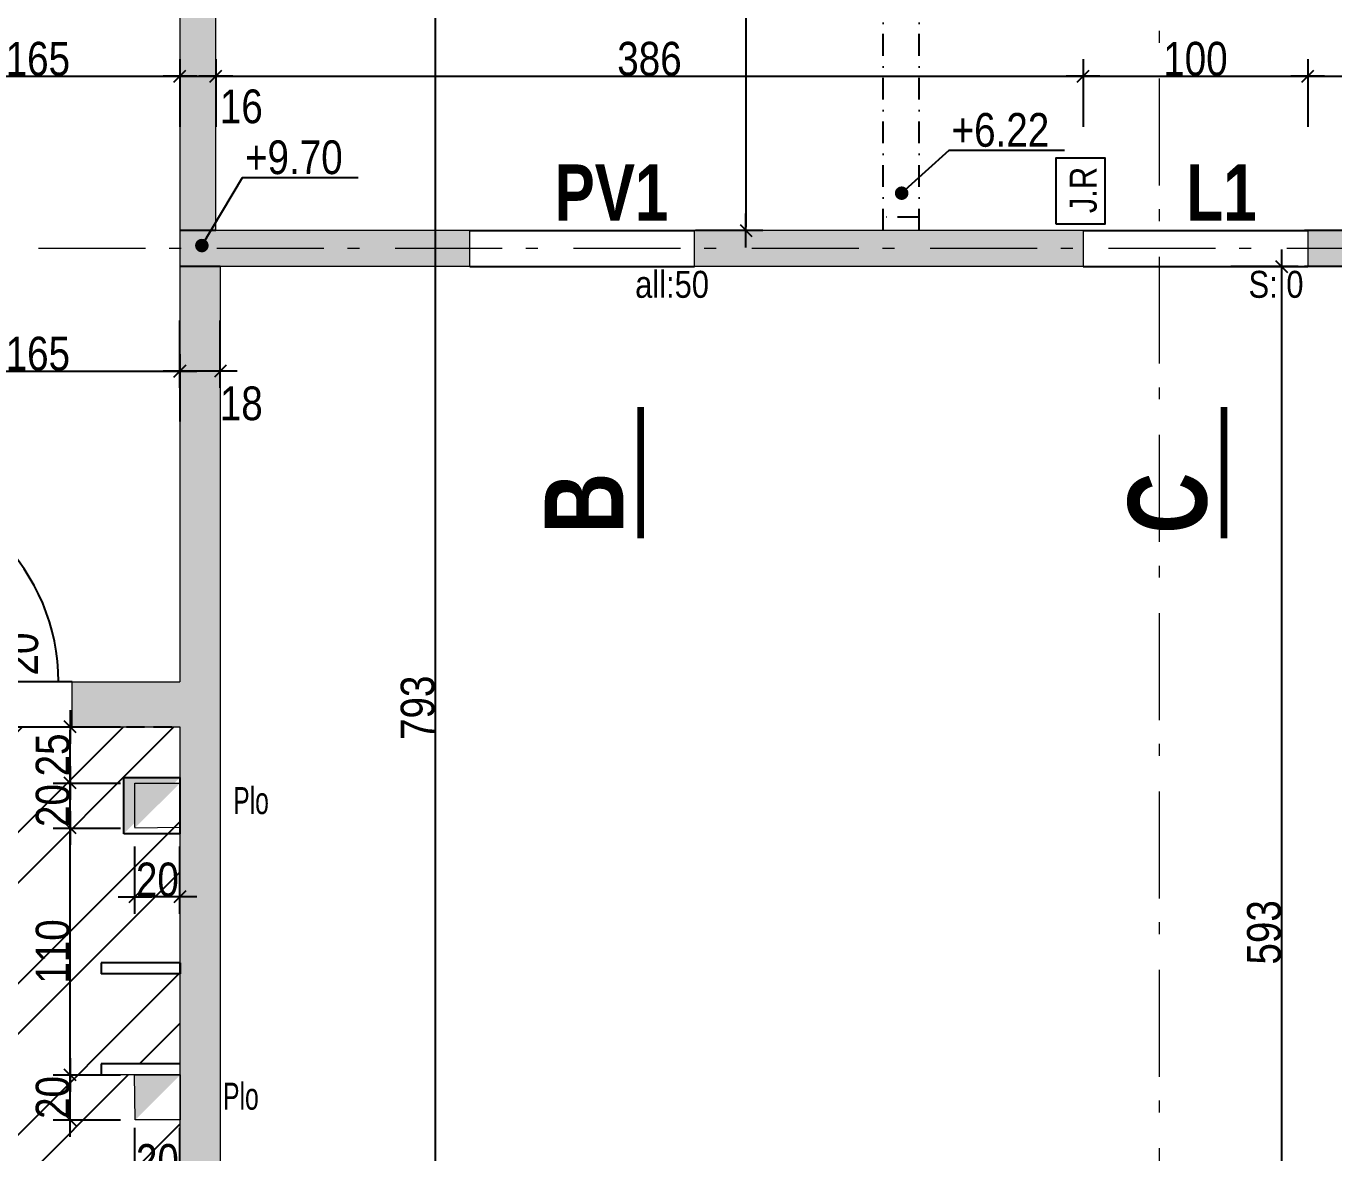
# Model space of a CAD drawing. Header units: centimetres. Extents: x -10252 to 0, y 2374 to 6574.
# Drawn here: x -6110 to -5528, y 4499 to 5000 of the extents above; entities that cross this region are included whole.
import ezdxf
from ezdxf.enums import TextEntityAlignment as Align

# ---------------------------------------------------------------- set-up
doc = ezdxf.new("R2010")
doc.units = ezdxf.units.CM
doc.header["$LTSCALE"] = 12.7
doc.header["$PDMODE"] = 1
doc.header["$PDSIZE"] = -2
for name, pattern in [('CACHEX2', [19.05, 12.7, -6.35]), ('Style de ligne -6', [2.08328, 1.25, -0.41656, 0.13886, -0.27786]), ('TIRETPTX2', [50.8, 25.4, -12.7, 0, -12.7])]:
    doc.linetypes.add(name, pattern=pattern)
for name, color, linetype in [('01_cote_gen', 4, 'Continuous'), ('01_linteaux', 2, 'Continuous'), ('01_murs_sup', 2, 'CACHEX2'), ('01_poch_murs', 253, 'Continuous'), ('01_poch_poteaux', 250, 'Continuous'), ('01_resv', 32, 'Continuous'), ('01_texte', 230, 'Continuous'), ('AA_COTES', 2, 'Continuous')]:
    doc.layers.add(name, color=color, linetype=linetype)
for name, color, linetype, lineweight in [('01_murs_coup', 5, 'Continuous', 60), ('01_résv', 32, 'Continuous', 9), ('B Général', 7, 'Continuous', 5)]:
    doc.layers.add(name, color=color, linetype=linetype, lineweight=lineweight)
doc.styles.add('ARIAL NA', font='ARIALN.TTF')
doc.styles.add('impact', font='impact.ttf')
doc.styles.add('STYLE2', font='ARIALN.TTF')
doc.dimstyles.new('JB50', dxfattribs={"dimscale": 0.1, "dimtxt": 150, "dimasz": 15, "dimexe": 0.1, "dimexo": 0.1, "dimgap": 0.09, "dimtad": 1, "dimdec": 1, "dimdsep": 46, "dimtxsty": 'STYLE2', "dimblk1": 'BOND_G', "dimblk2": 'BOND_D', "dimsah": 1, "dimcen": 1.5, "dimdle": 0.01, "dimse1": 1, "dimse2": 1, "dimclrd": 4, "dimclre": 2, "dimclrt": 6, "dimazin": 2, "dimtfac": 2.333333, "dimtdec": 1, "dimtix": 1, "dimtmove": 2, "dimatfit": 3, "dimldrblk": 'BOND_G', "dimfxl": 1, "dimtolj": 1, "dimtzin": 0, "dimarcsym": 0})

# ---------------------------------------------------------------- blocks, each defined once
blk = doc.blocks.new('BOND_G')
at = {"layer": 'AA_COTES', "color": 0}
for p, q in [((0, -5), (0, 15)), ((5, 0), (-5, 0)), ((1.77, 1.77), (-1.77, -1.77))]:
    blk.add_line(p, q, dxfattribs=at)
blk = doc.blocks.new('BOND_D')
at = {"layer": 'AA_COTES', "color": 0}
for p, q in [((0, 5), (0, -15)), ((5, 0), (-5, 0)), ((-1.77, -1.77), (1.77, 1.77))]:
    blk.add_line(p, q, dxfattribs=at)
blk = doc.blocks.new('*D1542')
at = {"layer": '01_cote_gen', "color": 4, "lineweight": -2, "transparency": 16777216}
blk.add_line((-5711.24, 5357.77), (-5641.24, 5357.77), dxfattribs=at)
at = {"layer": 'Defpoints', "color": 0, "transparency": 16777216}
for p in [(-5639.74, 5357.77), (-5712.74, 5109.37), (-5639.74, 4909.39)]:
    blk.add_point(p, dxfattribs=at)
at = {"layer": '01_cote_gen', "color": 4, "lineweight": -2, "transparency": 16777216, "xscale": 1.5, "yscale": 1.5, "zscale": 1.5, "rotation": 180}
blk.add_blockref('BOND_G', (-5712.74, 5357.77), dxfattribs=at)
at = {"layer": '01_cote_gen', "color": 4, "lineweight": -2, "transparency": 16777216, "xscale": 1.5, "yscale": 1.5, "zscale": 1.5}
blk.add_blockref('BOND_D', (-5639.74, 5357.77), dxfattribs=at)
at = {"layer": '01_cote_gen', "color": 6, "transparency": 16777216, "insert": (-5676.24, 5365.44), "char_height": 15, "attachment_point": 5, "style": 'STYLE2'}
blk.add_mtext('\\A1;73', dxfattribs=at)
blk = doc.blocks.new('*D1543')
at = {"layer": '01_cote_gen', "color": 4, "lineweight": -2, "transparency": 16777216}
blk.add_line((-5638.24, 5357.75), (-5541.24, 5357.75), dxfattribs=at)
at = {"layer": 'Defpoints', "color": 0, "transparency": 16777216}
for p in [(-5539.74, 5357.75), (-5639.74, 4909.39), (-5539.74, 4909.39)]:
    blk.add_point(p, dxfattribs=at)
at = {"layer": '01_cote_gen', "color": 4, "lineweight": -2, "transparency": 16777216, "xscale": 1.5, "yscale": 1.5, "zscale": 1.5, "rotation": 180}
blk.add_blockref('BOND_G', (-5639.74, 5357.75), dxfattribs=at)
at = {"layer": '01_cote_gen', "color": 4, "lineweight": -2, "transparency": 16777216, "xscale": 1.5, "yscale": 1.5, "zscale": 1.5}
blk.add_blockref('BOND_D', (-5539.74, 5357.75), dxfattribs=at)
at = {"layer": '01_cote_gen', "color": 6, "transparency": 16777216, "insert": (-5589.74, 5365.42), "char_height": 15, "attachment_point": 5, "style": 'STYLE2'}
blk.add_mtext('\\A1;100', dxfattribs=at)
blk = doc.blocks.new('*D1552')
at = {"layer": '01_cote_gen', "color": 4, "lineweight": -2, "transparency": 16777216}
blk.add_line((-6205.24, 4846.81), (-6043.24, 4846.81), dxfattribs=at)
at = {"layer": 'Defpoints', "color": 0, "transparency": 16777216}
for p in [(-6041.74, 4846.81), (-6041.74, 4832.01), (-6206.74, 4808.89)]:
    blk.add_point(p, dxfattribs=at)
at = {"layer": '01_cote_gen', "color": 4, "lineweight": -2, "transparency": 16777216, "xscale": 1.5, "yscale": 1.5, "zscale": 1.5, "rotation": 180}
blk.add_blockref('BOND_G', (-6206.74, 4846.81), dxfattribs=at)
at = {"layer": '01_cote_gen', "color": 4, "lineweight": -2, "transparency": 16777216, "xscale": 1.5, "yscale": 1.5, "zscale": 1.5}
blk.add_blockref('BOND_D', (-6041.74, 4846.81), dxfattribs=at)
at = {"layer": '01_cote_gen', "color": 6, "transparency": 16777216, "insert": (-6104.96, 4854.48), "char_height": 15, "attachment_point": 5, "style": 'STYLE2'}
blk.add_mtext('\\A1;165', dxfattribs=at)
blk = doc.blocks.new('*D1555')
at = {"layer": '01_cote_gen', "color": 4, "lineweight": -2, "transparency": 16777216}
blk.add_line((-6025.24, 4846.81), (-6040.24, 4846.81), dxfattribs=at)
at = {"layer": 'Defpoints', "color": 0, "transparency": 16777216}
for p in [(-6041.74, 4874.55), (-6023.74, 4874.55), (-6041.74, 4846.81)]:
    blk.add_point(p, dxfattribs=at)
at = {"layer": '01_cote_gen', "color": 4, "lineweight": -2, "transparency": 16777216, "xscale": 1.5, "yscale": 1.5, "zscale": 1.5, "rotation": 180}
blk.add_blockref('BOND_D', (-6041.74, 4846.81), dxfattribs=at)
at = {"layer": '01_cote_gen', "color": 4, "lineweight": -2, "transparency": 16777216, "xscale": 1.5, "yscale": 1.5, "zscale": 1.5}
blk.add_blockref('BOND_G', (-6023.74, 4846.81), dxfattribs=at)
at = {"layer": '01_cote_gen', "color": 6, "transparency": 16777216, "insert": (-6014.42, 4832.33), "char_height": 15, "attachment_point": 5, "style": 'STYLE2'}
blk.add_mtext('\\A1;18', dxfattribs=at)
blk = doc.blocks.new('*D1556')
at = {"layer": '01_cote_gen', "color": 4, "lineweight": -2, "transparency": 16777216}
blk.add_line((-6022.24, 4444.94), (-5036.24, 4444.94), dxfattribs=at)
at = {"layer": 'Defpoints', "color": 0, "transparency": 16777216}
for p in [(-6023.74, 4843.87), (-5034.74, 4455.04), (-5034.74, 4444.94)]:
    blk.add_point(p, dxfattribs=at)
at = {"layer": '01_cote_gen', "color": 4, "lineweight": -2, "transparency": 16777216, "xscale": 1.5, "yscale": 1.5, "zscale": 1.5, "rotation": 180}
blk.add_blockref('BOND_G', (-6023.74, 4444.94), dxfattribs=at)
at = {"layer": '01_cote_gen', "color": 4, "lineweight": -2, "transparency": 16777216, "xscale": 1.5, "yscale": 1.5, "zscale": 1.5}
blk.add_blockref('BOND_D', (-5034.74, 4444.94), dxfattribs=at)
at = {"layer": '01_cote_gen', "color": 6, "transparency": 16777216, "insert": (-5529.24, 4452.61), "char_height": 15, "attachment_point": 5, "style": 'STYLE2'}
blk.add_mtext('\\A1;989', dxfattribs=at)
blk = doc.blocks.new('*D1363')
at = {"layer": '01_cote_gen', "color": 4, "lineweight": -2, "transparency": 16777216}
blk.add_line((-5518.71, 4907.89), (-5518.71, 4894.89), dxfattribs=at)
at = {"layer": 'Defpoints', "color": 0, "transparency": 16777216}
for p in [(-5458.18, 4909.39), (-5518.71, 4893.39), (-5458.18, 4893.39)]:
    blk.add_point(p, dxfattribs=at)
at = {"layer": '01_cote_gen', "color": 4, "lineweight": -2, "transparency": 16777216, "xscale": 1.5, "yscale": 1.5, "zscale": 1.5}
for name, p, rotation in [('BOND_G', (-5518.71, 4909.39), 90), ('BOND_D', (-5518.71, 4893.39), 270)]:
    blk.add_blockref(name, p, dxfattribs=dict(at, rotation=rotation))
at = {"layer": '01_cote_gen', "color": 6, "transparency": 16777216, "insert": (-5510.17, 4922.23), "char_height": 15, "attachment_point": 5, "rotation": 90, "style": 'STYLE2'}
blk.add_mtext('\\A1;16', dxfattribs=at)
blk = doc.blocks.new('*D1367')
at = {"layer": '01_cote_gen', "color": 4, "lineweight": -2, "transparency": 16777216}
blk.add_line((-5928.18, 5091.87), (-5928.18, 4301.89), dxfattribs=at)
at = {"layer": 'Defpoints', "color": 0, "transparency": 16777216}
for p in [(-5883.49, 5093.37), (-5928.18, 4300.39), (-5883.49, 4300.39)]:
    blk.add_point(p, dxfattribs=at)
at = {"layer": '01_cote_gen', "color": 4, "lineweight": -2, "transparency": 16777216, "xscale": 1.5, "yscale": 1.5, "zscale": 1.5}
for name, p, rotation in [('BOND_G', (-5928.18, 5093.37), 90), ('BOND_D', (-5928.18, 4300.39), 270)]:
    blk.add_blockref(name, p, dxfattribs=dict(at, rotation=rotation))
at = {"layer": '01_cote_gen', "color": 6, "transparency": 16777216, "insert": (-5935.85, 4696.88), "char_height": 15, "attachment_point": 5, "rotation": 90, "style": 'STYLE2'}
blk.add_mtext('\\A1;793', dxfattribs=at)
blk = doc.blocks.new('*D1590')
at = {"layer": '01_cote_gen', "color": 4, "lineweight": -2, "transparency": 16777216}
blk.add_line((-6126.05, 4706.89), (-6126.05, 4689.89), dxfattribs=at)
at = {"layer": 'Defpoints', "color": 0, "transparency": 16777216}
for p in [(-6148.55, 4708.39), (-6191.74, 4688.39), (-6126.05, 4688.39)]:
    blk.add_point(p, dxfattribs=at)
at = {"layer": '01_cote_gen', "color": 4, "lineweight": -2, "transparency": 16777216, "xscale": 1.5, "yscale": 1.5, "zscale": 1.5}
for name, p, rotation in [('BOND_G', (-6126.05, 4708.39), 90), ('BOND_D', (-6126.05, 4688.39), 270)]:
    blk.add_blockref(name, p, dxfattribs=dict(at, rotation=rotation))
at = {"layer": '01_cote_gen', "color": 6, "transparency": 16777216, "insert": (-6112.24, 4720.81), "char_height": 15, "attachment_point": 5, "rotation": 90, "style": 'STYLE2'}
blk.add_mtext('\\A1;20', dxfattribs=at)
blk = doc.blocks.new('*D1602')
at = {"layer": '01_cote_gen', "color": 4, "lineweight": -2, "transparency": 16777216}
blk.add_line((-6205.24, 4978.1), (-6043.24, 4978.1), dxfattribs=at)
at = {"layer": 'Defpoints', "color": 0, "transparency": 16777216}
for p in [(-6041.74, 4978.1), (-6041.74, 4959.75), (-6206.74, 4909.39)]:
    blk.add_point(p, dxfattribs=at)
at = {"layer": '01_cote_gen', "color": 4, "lineweight": -2, "transparency": 16777216, "xscale": 1.5, "yscale": 1.5, "zscale": 1.5, "rotation": 180}
blk.add_blockref('BOND_G', (-6206.74, 4978.1), dxfattribs=at)
at = {"layer": '01_cote_gen', "color": 4, "lineweight": -2, "transparency": 16777216, "xscale": 1.5, "yscale": 1.5, "zscale": 1.5}
blk.add_blockref('BOND_D', (-6041.74, 4978.1), dxfattribs=at)
at = {"layer": '01_cote_gen', "color": 6, "transparency": 16777216, "insert": (-6104.96, 4985.77), "char_height": 15, "attachment_point": 5, "style": 'STYLE2'}
blk.add_mtext('\\A1;165', dxfattribs=at)
blk = doc.blocks.new('*D1603')
at = {"layer": '01_cote_gen', "color": 4, "lineweight": -2, "transparency": 16777216}
blk.add_line((-6040.24, 4978.1), (-6027.24, 4978.1), dxfattribs=at)
at = {"layer": 'Defpoints', "color": 0, "transparency": 16777216}
for p in [(-6025.74, 4978.1), (-6041.74, 4959.75), (-6025.74, 4963.42)]:
    blk.add_point(p, dxfattribs=at)
at = {"layer": '01_cote_gen', "color": 4, "lineweight": -2, "transparency": 16777216, "xscale": 1.5, "yscale": 1.5, "zscale": 1.5, "rotation": 180}
blk.add_blockref('BOND_G', (-6041.74, 4978.1), dxfattribs=at)
at = {"layer": '01_cote_gen', "color": 4, "lineweight": -2, "transparency": 16777216, "xscale": 1.5, "yscale": 1.5, "zscale": 1.5}
blk.add_blockref('BOND_D', (-6025.74, 4978.1), dxfattribs=at)
at = {"layer": '01_cote_gen', "color": 6, "transparency": 16777216, "insert": (-6014.4, 4964.55), "char_height": 15, "attachment_point": 5, "style": 'STYLE2'}
blk.add_mtext('\\A1;16', dxfattribs=at)
blk = doc.blocks.new('*D1315')
at = {"layer": '01_cote_gen', "color": 4, "lineweight": -2, "transparency": 16777216}
blk.add_line((-6090.61, 4644.85), (-6090.61, 4661.89), dxfattribs=at)
at = {"layer": 'Defpoints', "color": 0, "transparency": 16777216}
for p in [(-6090.61, 4663.39), (-6061.76, 4663.39), (-6061.76, 4643.35)]:
    blk.add_point(p, dxfattribs=at)
at = {"layer": '01_cote_gen', "color": 4, "lineweight": -2, "transparency": 16777216, "xscale": 1.5, "yscale": 1.5, "zscale": 1.5}
for name, p, rotation in [('BOND_D', (-6090.61, 4663.39), 90), ('BOND_G', (-6090.61, 4643.35), 270)]:
    blk.add_blockref(name, p, dxfattribs=dict(at, rotation=rotation))
at = {"layer": '01_cote_gen', "color": 6, "transparency": 16777216, "insert": (-6098.28, 4653.37), "char_height": 15, "attachment_point": 5, "rotation": 90, "style": 'STYLE2'}
blk.add_mtext('\\A1;20', dxfattribs=at)
blk = doc.blocks.new('*D1476')
at = {"layer": '01_cote_gen', "color": 4, "lineweight": -2, "transparency": 16777216}
blk.add_line((-6090.61, 4664.89), (-6090.61, 4686.89), dxfattribs=at)
at = {"layer": 'Defpoints', "color": 0, "transparency": 16777216}
for p in [(-6090.61, 4688.39), (-6083.11, 4688.39), (-6083.11, 4663.39)]:
    blk.add_point(p, dxfattribs=at)
at = {"layer": '01_cote_gen', "color": 4, "lineweight": -2, "transparency": 16777216, "xscale": 1.5, "yscale": 1.5, "zscale": 1.5}
for name, p, rotation in [('BOND_D', (-6090.61, 4688.39), 90), ('BOND_G', (-6090.61, 4663.39), 270)]:
    blk.add_blockref(name, p, dxfattribs=dict(at, rotation=rotation))
at = {"layer": '01_cote_gen', "color": 6, "transparency": 16777216, "insert": (-6098.28, 4675.89), "char_height": 15, "attachment_point": 5, "rotation": 90, "style": 'STYLE2'}
blk.add_mtext('\\A1;25', dxfattribs=at)
blk = doc.blocks.new('*D1477')
at = {"layer": '01_cote_gen', "color": 4, "lineweight": -2, "transparency": 16777216}
blk.add_line((-6090.61, 4514.89), (-6090.61, 4531.89), dxfattribs=at)
at = {"layer": 'Defpoints', "color": 0, "transparency": 16777216}
for p in [(-6090.61, 4533.39), (-6061.9, 4533.39), (-6061.66, 4513.39)]:
    blk.add_point(p, dxfattribs=at)
at = {"layer": '01_cote_gen', "color": 4, "lineweight": -2, "transparency": 16777216, "xscale": 1.5, "yscale": 1.5, "zscale": 1.5}
for name, p, rotation in [('BOND_D', (-6090.61, 4533.39), 90), ('BOND_G', (-6090.61, 4513.39), 270)]:
    blk.add_blockref(name, p, dxfattribs=dict(at, rotation=rotation))
at = {"layer": '01_cote_gen', "color": 6, "transparency": 16777216, "insert": (-6098.28, 4523.39), "char_height": 15, "attachment_point": 5, "rotation": 90, "style": 'STYLE2'}
blk.add_mtext('\\A1;20', dxfattribs=at)
blk = doc.blocks.new('*D1316')
at = {"layer": '01_cote_gen', "color": 4, "lineweight": -2, "transparency": 16777216}
blk.add_line((-6090.61, 4534.89), (-6090.61, 4641.85), dxfattribs=at)
at = {"layer": 'Defpoints', "color": 0, "transparency": 16777216}
for p in [(-6090.61, 4643.35), (-6075.94, 4643.35), (-6083.11, 4533.39)]:
    blk.add_point(p, dxfattribs=at)
at = {"layer": '01_cote_gen', "color": 4, "lineweight": -2, "transparency": 16777216, "xscale": 1.5, "yscale": 1.5, "zscale": 1.5}
for name, p, rotation in [('BOND_D', (-6090.61, 4643.35), 90), ('BOND_G', (-6090.61, 4533.39), 270)]:
    blk.add_blockref(name, p, dxfattribs=dict(at, rotation=rotation))
at = {"layer": '01_cote_gen', "color": 6, "transparency": 16777216, "insert": (-6098.28, 4588.37), "char_height": 15, "attachment_point": 5, "rotation": 90, "style": 'STYLE2'}
blk.add_mtext('\\A1;110', dxfattribs=at)
blk = doc.blocks.new('*D1317')
at = {"layer": '01_cote_gen', "color": 4, "lineweight": -2, "transparency": 16777216}
blk.add_line((-6043.24, 4487.35), (-6060.26, 4487.35), dxfattribs=at)
at = {"layer": 'Defpoints', "color": 0, "transparency": 16777216}
for p in [(-6061.76, 4597.66), (-6041.74, 4597.66), (-6061.76, 4487.35)]:
    blk.add_point(p, dxfattribs=at)
at = {"layer": '01_cote_gen', "color": 4, "lineweight": -2, "transparency": 16777216, "xscale": 1.5, "yscale": 1.5, "zscale": 1.5, "rotation": 180}
blk.add_blockref('BOND_D', (-6061.76, 4487.35), dxfattribs=at)
at = {"layer": '01_cote_gen', "color": 4, "lineweight": -2, "transparency": 16777216, "xscale": 1.5, "yscale": 1.5, "zscale": 1.5}
blk.add_blockref('BOND_G', (-6041.74, 4487.35), dxfattribs=at)
at = {"layer": '01_cote_gen', "color": 6, "transparency": 16777216, "insert": (-6051.75, 4495.01), "char_height": 15, "attachment_point": 5, "style": 'STYLE2'}
blk.add_mtext('\\A1;20', dxfattribs=at)
blk = doc.blocks.new('*D1318')
at = {"layer": '01_cote_gen', "color": 4, "lineweight": -2, "transparency": 16777216}
blk.add_line((-6043.24, 4612.66), (-6060.26, 4612.66), dxfattribs=at)
at = {"layer": 'Defpoints', "color": 0, "transparency": 16777216}
for p in [(-6061.76, 4612.66), (-6061.76, 4597.66), (-6041.74, 4597.66)]:
    blk.add_point(p, dxfattribs=at)
at = {"layer": '01_cote_gen', "color": 4, "lineweight": -2, "transparency": 16777216, "xscale": 1.5, "yscale": 1.5, "zscale": 1.5, "rotation": 180}
blk.add_blockref('BOND_D', (-6061.76, 4612.66), dxfattribs=at)
at = {"layer": '01_cote_gen', "color": 4, "lineweight": -2, "transparency": 16777216, "xscale": 1.5, "yscale": 1.5, "zscale": 1.5}
blk.add_blockref('BOND_G', (-6041.74, 4612.66), dxfattribs=at)
at = {"layer": '01_cote_gen', "color": 6, "transparency": 16777216, "insert": (-6051.75, 4620.33), "char_height": 15, "attachment_point": 5, "style": 'STYLE2'}
blk.add_mtext('\\A1;20', dxfattribs=at)
blk = doc.blocks.new('*D1660')
at = {"layer": '01_cote_gen', "color": 4, "lineweight": -2, "ltscale": 2, "transparency": 16777216}
blk.add_line((-6024.24, 5357.77), (-5914.24, 5357.77), dxfattribs=at)
at = {"layer": 'Defpoints', "color": 0, "ltscale": 2, "transparency": 16777216}
for p in [(-6025.74, 5363.36), (-5912.74, 5357.77), (-5912.74, 4909.39)]:
    blk.add_point(p, dxfattribs=at)
at = {"layer": '01_cote_gen', "color": 4, "lineweight": -2, "ltscale": 2, "transparency": 16777216, "xscale": 1.5, "yscale": 1.5, "zscale": 1.5, "rotation": 180}
blk.add_blockref('BOND_G', (-6025.74, 5357.77), dxfattribs=at)
at = {"layer": '01_cote_gen', "color": 4, "lineweight": -2, "ltscale": 2, "transparency": 16777216, "xscale": 1.5, "yscale": 1.5, "zscale": 1.5}
blk.add_blockref('BOND_D', (-5912.74, 5357.77), dxfattribs=at)
at = {"layer": '01_cote_gen', "color": 6, "ltscale": 2, "transparency": 16777216, "insert": (-5969.24, 5365.44), "char_height": 15, "attachment_point": 5, "style": 'STYLE2'}
blk.add_mtext('\\A1;113', dxfattribs=at)
blk = doc.blocks.new('*D1661')
at = {"layer": '01_cote_gen', "color": 4, "lineweight": -2, "ltscale": 2, "transparency": 16777216}
blk.add_line((-5911.24, 5357.77), (-5814.24, 5357.77), dxfattribs=at)
at = {"layer": 'Defpoints', "color": 0, "ltscale": 2, "transparency": 16777216}
for p in [(-5812.74, 5357.77), (-5912.74, 5335.27), (-5812.74, 4909.39)]:
    blk.add_point(p, dxfattribs=at)
at = {"layer": '01_cote_gen', "color": 4, "lineweight": -2, "ltscale": 2, "transparency": 16777216, "xscale": 1.5, "yscale": 1.5, "zscale": 1.5, "rotation": 180}
blk.add_blockref('BOND_G', (-5912.74, 5357.77), dxfattribs=at)
at = {"layer": '01_cote_gen', "color": 4, "lineweight": -2, "ltscale": 2, "transparency": 16777216, "xscale": 1.5, "yscale": 1.5, "zscale": 1.5}
blk.add_blockref('BOND_D', (-5812.74, 5357.77), dxfattribs=at)
at = {"layer": '01_cote_gen', "color": 6, "ltscale": 2, "transparency": 16777216, "insert": (-5862.74, 5365.44), "char_height": 15, "attachment_point": 5, "style": 'STYLE2'}
blk.add_mtext('\\A1;100', dxfattribs=at)
blk = doc.blocks.new('*D1680')
at = {"layer": '01_cote_gen', "color": 4, "lineweight": -2, "ltscale": 2, "transparency": 16777216}
blk.add_line((-5551.5, 4891.89), (-5551.5, 4301.89), dxfattribs=at)
at = {"layer": 'Defpoints', "color": 0, "ltscale": 2, "transparency": 16777216}
for p in [(-5593.68, 4893.39), (-5584.74, 4300.39), (-5551.5, 4300.39)]:
    blk.add_point(p, dxfattribs=at)
at = {"layer": '01_cote_gen', "color": 4, "lineweight": -2, "ltscale": 2, "transparency": 16777216, "xscale": 1.5, "yscale": 1.5, "zscale": 1.5}
for name, p, rotation in [('BOND_G', (-5551.5, 4893.39), 90), ('BOND_D', (-5551.5, 4300.39), 270)]:
    blk.add_blockref(name, p, dxfattribs=dict(at, rotation=rotation))
at = {"layer": '01_cote_gen', "color": 6, "ltscale": 2, "transparency": 16777216, "insert": (-5559.17, 4596.89), "char_height": 15, "attachment_point": 5, "rotation": 90, "style": 'STYLE2'}
blk.add_mtext('\\A1;593', dxfattribs=at)
blk = doc.blocks.new('*D1850')
at = {"layer": '01_cote_gen', "color": 4, "lineweight": -2, "ltscale": 2, "transparency": 16777216}
blk.add_line((-5789.79, 5142.87), (-5789.79, 4910.89), dxfattribs=at)
at = {"layer": 'Defpoints', "color": 0, "ltscale": 2, "transparency": 16777216}
for p in [(-5805.67, 5144.37), (-5805.67, 4909.39), (-5789.79, 4909.39)]:
    blk.add_point(p, dxfattribs=at)
at = {"layer": '01_cote_gen', "color": 4, "lineweight": -2, "ltscale": 2, "transparency": 16777216, "xscale": 1.5, "yscale": 1.5, "zscale": 1.5}
for name, p, rotation in [('BOND_G', (-5789.79, 5144.37), 90), ('BOND_D', (-5789.79, 4909.39), 270)]:
    blk.add_blockref(name, p, dxfattribs=dict(at, rotation=rotation))
at = {"layer": '01_cote_gen', "color": 6, "ltscale": 2, "transparency": 16777216, "insert": (-5797.46, 5026.88), "char_height": 15, "attachment_point": 5, "rotation": 90, "style": 'STYLE2'}
blk.add_mtext('\\A1;235', dxfattribs=at)
blk = doc.blocks.new('*D1851')
at = {"layer": '01_cote_gen', "color": 4, "lineweight": -2, "ltscale": 2, "transparency": 16777216}
blk.add_line((-6024.24, 4978.1), (-5641.24, 4978.1), dxfattribs=at)
at = {"layer": 'Defpoints', "color": 0, "ltscale": 2, "transparency": 16777216}
for p in [(-5639.74, 4978.1), (-6025.74, 4965.83), (-5639.74, 4909.39)]:
    blk.add_point(p, dxfattribs=at)
at = {"layer": '01_cote_gen', "color": 4, "lineweight": -2, "ltscale": 2, "transparency": 16777216, "xscale": 1.5, "yscale": 1.5, "zscale": 1.5, "rotation": 180}
blk.add_blockref('BOND_G', (-6025.74, 4978.1), dxfattribs=at)
at = {"layer": '01_cote_gen', "color": 4, "lineweight": -2, "ltscale": 2, "transparency": 16777216, "xscale": 1.5, "yscale": 1.5, "zscale": 1.5}
blk.add_blockref('BOND_D', (-5639.74, 4978.1), dxfattribs=at)
at = {"layer": '01_cote_gen', "color": 6, "ltscale": 2, "transparency": 16777216, "insert": (-5832.74, 4985.77), "char_height": 15, "attachment_point": 5, "style": 'STYLE2'}
blk.add_mtext('\\A1;386', dxfattribs=at)
blk = doc.blocks.new('*D1852')
at = {"layer": '01_cote_gen', "color": 4, "lineweight": -2, "ltscale": 2, "transparency": 16777216}
blk.add_line((-5518.71, 4891.89), (-5518.71, 3542.89), dxfattribs=at)
at = {"layer": 'Defpoints', "color": 0, "ltscale": 2, "transparency": 16777216}
for p in [(-5476.68, 4893.39), (-5518.71, 3541.39), (-5409.7, 3541.39)]:
    blk.add_point(p, dxfattribs=at)
at = {"layer": '01_cote_gen', "color": 4, "lineweight": -2, "ltscale": 2, "transparency": 16777216, "xscale": 1.5, "yscale": 1.5, "zscale": 1.5}
for name, p, rotation in [('BOND_G', (-5518.71, 4893.39), 90), ('BOND_D', (-5518.71, 3541.39), 270)]:
    blk.add_blockref(name, p, dxfattribs=dict(at, rotation=rotation))
at = {"layer": '01_cote_gen', "color": 6, "ltscale": 2, "transparency": 16777216, "insert": (-5526.37, 4217.39), "char_height": 15, "attachment_point": 5, "rotation": 90, "style": 'STYLE2'}
blk.add_mtext('\\A1;1352', dxfattribs=at)
blk = doc.blocks.new('*D2062')
at = {"layer": '01_cote_gen', "color": 4, "lineweight": -2, "ltscale": 2, "transparency": 16777216}
blk.add_line((-5638.24, 4978.1), (-5541.24, 4978.1), dxfattribs=at)
at = {"layer": 'Defpoints', "color": 0, "ltscale": 2, "transparency": 16777216}
for p in [(-5539.74, 4978.1), (-5639.74, 4955.6), (-5539.74, 4909.39)]:
    blk.add_point(p, dxfattribs=at)
at = {"layer": '01_cote_gen', "color": 4, "lineweight": -2, "ltscale": 2, "transparency": 16777216, "xscale": 1.5, "yscale": 1.5, "zscale": 1.5, "rotation": 180}
blk.add_blockref('BOND_G', (-5639.74, 4978.1), dxfattribs=at)
at = {"layer": '01_cote_gen', "color": 4, "lineweight": -2, "ltscale": 2, "transparency": 16777216, "xscale": 1.5, "yscale": 1.5, "zscale": 1.5}
blk.add_blockref('BOND_D', (-5539.74, 4978.1), dxfattribs=at)
at = {"layer": '01_cote_gen', "color": 6, "ltscale": 2, "transparency": 16777216, "insert": (-5589.74, 4985.77), "char_height": 15, "attachment_point": 5, "style": 'STYLE2'}
blk.add_mtext('\\A1;100', dxfattribs=at)
blk = doc.blocks.new('*D2063')
at = {"layer": '01_cote_gen', "color": 4, "lineweight": -2, "ltscale": 2, "transparency": 16777216}
blk.add_line((-5538.24, 4978.1), (-5266.24, 4978.1), dxfattribs=at)
at = {"layer": 'Defpoints', "color": 0, "ltscale": 2, "transparency": 16777216}
for p in [(-5264.74, 4978.1), (-5539.74, 4970.6), (-5264.74, 4893.39)]:
    blk.add_point(p, dxfattribs=at)
at = {"layer": '01_cote_gen', "color": 4, "lineweight": -2, "ltscale": 2, "transparency": 16777216, "xscale": 1.5, "yscale": 1.5, "zscale": 1.5, "rotation": 180}
blk.add_blockref('BOND_G', (-5539.74, 4978.1), dxfattribs=at)
at = {"layer": '01_cote_gen', "color": 4, "lineweight": -2, "ltscale": 2, "transparency": 16777216, "xscale": 1.5, "yscale": 1.5, "zscale": 1.5}
blk.add_blockref('BOND_D', (-5264.74, 4978.1), dxfattribs=at)
at = {"layer": '01_cote_gen', "color": 6, "ltscale": 2, "transparency": 16777216, "insert": (-5402.24, 4985.77), "char_height": 15, "attachment_point": 5, "style": 'STYLE2'}
blk.add_mtext('\\A1;275', dxfattribs=at)
blk = doc.blocks.new('*D2070')
at = {"layer": '01_poch_murs', "color": 4, "lineweight": -2, "ltscale": 2, "transparency": 16777216}
blk.add_line((-5538.24, 5357.75), (-5266.24, 5357.75), dxfattribs=at)
at = {"layer": 'Defpoints', "color": 0, "ltscale": 2, "transparency": 16777216}
for p in [(-5264.74, 5357.75), (-5539.74, 5335.25), (-5264.74, 4909.39)]:
    blk.add_point(p, dxfattribs=at)
at = {"layer": '01_poch_murs', "color": 4, "lineweight": -2, "ltscale": 2, "transparency": 16777216, "xscale": 1.5, "yscale": 1.5, "zscale": 1.5, "rotation": 180}
blk.add_blockref('BOND_G', (-5539.74, 5357.75), dxfattribs=at)
at = {"layer": '01_poch_murs', "color": 4, "lineweight": -2, "ltscale": 2, "transparency": 16777216, "xscale": 1.5, "yscale": 1.5, "zscale": 1.5}
blk.add_blockref('BOND_D', (-5264.74, 5357.75), dxfattribs=at)
at = {"layer": '01_poch_murs', "color": 6, "ltscale": 2, "transparency": 16777216, "insert": (-5402.24, 5365.42), "char_height": 15, "attachment_point": 5, "style": 'STYLE2'}
blk.add_mtext('\\A1;275', dxfattribs=at)

msp = doc.modelspace()

# ---------------------------------------------------------------- hatches: boundary and pattern name
at = {"layer": '01_poch_murs', "ltscale": 2}
h = msp.add_hatch(color=256, dxfattribs=at)
h.dxf.hatch_style = 1
h.paths.add_polyline_path([(-6025.74, 5504.38), (-6501.78, 5504.38), (-6501.78, 5488.38), (-6041.74, 5488.38), (-6041.74, 5444.37), (-6025.74, 5444.37)])
h.paths.add_polyline_path([(-6602.18, 5495.43), (-6602.34, 5504.38, 0.058708), (-6890.27, 5460.22), (-6885.39, 5444.97, -0.019162), (-6793.74, 5466.49), (-6793.74, 4625.44), (-6773.74, 4625.44), (-6773.74, 4643.44), (-6773.74, 5470.21, -0.035144), (-6602.18, 5488.37)])
h.paths.add_polyline_path([(-6980.64, 5414.5), (-6985.52, 5429.76, 0.053996), (-7225.99, 5311.31), (-7216.87, 5298.14, -0.053733)])
h.paths.add_polyline_path([(-7379.75, 5174.76, -0.021275), (-7299.08, 5241.21), (-7308.2, 5254.37, 0.022844), (-7395.75, 5181.87), (-7395.75, 4968.4), (-7379.75, 4968.4)])
h.paths.add_polyline_path([(-6025.74, 5144.37), (-6041.74, 5144.37), (-6041.74, 4909.39), (-6025.74, 4909.39)])
h = msp.add_hatch(color=256, dxfattribs=at)
h.dxf.hatch_style = 1
h.paths.add_polyline_path([(-5264.74, 4909.39), (-5539.74, 4909.39), (-5539.74, 4893.39), (-5264.74, 4893.39)])
h.paths.add_polyline_path([(-5018.74, 4909.39), (-5164.74, 4909.39), (-5164.74, 4893.39), (-5034.74, 4893.39), (-5034.74, 4817.39), (-5018.74, 4817.39)])
h.paths.add_polyline_path([(-5018.74, 4517.39), (-5034.74, 4517.39), (-5034.74, 3917.39), (-5018.74, 3917.39)])
h.paths.add_polyline_path([(-5771.74, 4300.39), (-6023.74, 4300.39), (-6023.74, 4893.39), (-6041.74, 4893.39), (-6041.74, 4708.39), (-6089.74, 4708.39), (-6089.74, 4688.39), (-6041.74, 4688.39), (-6041.74, 4300.39), (-6076.74, 4300.39), (-6076.74, 4282.39), (-5771.74, 4282.39)])
h.paths.add_polyline_path([(-5614.74, 4152.39), (-5691.14, 4152.39), (-5691.14, 4134.39), (-5614.74, 4134.39)])
h.paths.add_polyline_path([(-5614.74, 4300.39), (-5669.74, 4300.39), (-5669.74, 4282.39), (-5614.74, 4282.39)])
h.paths.add_polyline_path([(-5794.34, 4152.39), (-6889.74, 4152.39), (-6889.74, 3872.39), (-6871.74, 3872.39), (-6871.74, 4134.39), (-6654.26, 4134.39), (-6654.26, 4134.39), (-6565.26, 4134.39), (-6414.74, 4134.39), (-6414.74, 3884.39), (-6396.74, 3884.39), (-6396.74, 4134.39), (-5794.34, 4134.39)])
at = {"layer": '01_poch_murs'}
h = msp.add_hatch(dxfattribs=at)
h.set_pattern_fill('ANSI32', color=256, scale=5)
h.set_pattern_definition([(45, (-11226.703, 0), (-33.67596, 33.67596), []), (45, (-11204.25, 0), (-33.67596, 33.67596), [])])
h.paths.add_polyline_path([(-5614.74, 4282.39), (-5663.74, 4282.39), (-6076.74, 4282.39), (-6076.74, 4291.31), (-6214.78, 4291.31), (-6214.78, 4152.39), (-5794.34, 4152.39), (-5691.14, 4152.39), (-5614.74, 4152.39)])
h.paths.add_polyline_path([(-6041.74, 4428.39), (-6076.74, 4428.39), (-6076.74, 4433.39), (-6041.74, 4433.39), (-6041.74, 4533.39), (-6076.74, 4533.39), (-6076.74, 4538.39), (-6041.74, 4538.39), (-6041.74, 4578.39), (-6076.74, 4578.39), (-6076.74, 4583.39), (-6041.74, 4583.39), (-6041.74, 4688.39), (-6089.74, 4688.39), (-6191.74, 4688.39), (-6206.74, 4688.39), (-6206.74, 4555.39), (-6206.74, 4330.39), (-6214.78, 4330.39), (-6214.78, 4291.31), (-6076.74, 4291.31), (-6076.74, 4300.39), (-6041.74, 4300.39), (-6041.74, 4340.39), (-6076.74, 4340.39), (-6076.74, 4345.39), (-6041.74, 4345.39)])
h.paths.add_polyline_path([(-6214.78, 4330.39), (-6226.74, 4330.39), (-6391.74, 4330.39), (-6566.74, 4330.39), (-6566.74, 4291.31), (-6214.78, 4291.31)])
h.paths.add_polyline_path([(-6764.8, 4282.39), (-6825.74, 4282.39), (-6927.74, 4282.39), (-7019.74, 4282.39), (-7019.74, 3774.39), (-7019.74, 3672.39), (-7019.74, 3533.31), (-6889.74, 3533.31), (-6889.74, 3770.39), (-6889.74, 3872.39), (-6889.74, 4152.39), (-6764.8, 4152.39)])
h.paths.add_polyline_path([(-6889.74, 3261.31), (-7019.74, 3261.31), (-7019.74, 3228.38), (-6889.74, 3228.38)])
edge = h.paths.add_edge_path()
edge.add_arc((-6406.97, 4268.03), 30.98, 131.28761, 408.71239)
edge.add_line((-6386.52, 4291.31), (-6214.78, 4291.31))
edge.add_line((-6214.78, 4291.31), (-6214.78, 4152.39))
edge.add_line((-6214.78, 4152.39), (-6764.8, 4152.39))
edge.add_line((-6764.8, 4152.39), (-6764.8, 4282.39))
edge.add_line((-6764.8, 4282.39), (-6640, 4282.39))
edge.add_line((-6640, 4282.39), (-6566.74, 4282.39))
edge.add_line((-6566.74, 4282.39), (-6566.74, 4291.31))
edge.add_line((-6566.74, 4291.31), (-6427.41, 4291.31))
edge = h.paths.add_edge_path()
edge.add_arc((-6952.72, 3502.57), 30.98, 97.1799, 442.8201)
edge.add_line((-6948.85, 3533.31), (-6889.74, 3533.31))
edge.add_line((-6889.74, 3533.31), (-6889.74, 3261.31))
edge.add_line((-6889.74, 3261.31), (-7019.74, 3261.31))
edge.add_line((-7019.74, 3261.31), (-7019.74, 3265.39))
edge.add_line((-7019.74, 3265.39), (-7019.74, 3367.39))
edge.add_line((-7019.74, 3367.39), (-7019.74, 3533.31))
edge.add_line((-7019.74, 3533.31), (-6956.59, 3533.31))
at = {"layer": '01_poch_poteaux', "ltscale": 2}
h = msp.add_hatch(color=256, dxfattribs=at)
h.dxf.hatch_style = 1
h.paths.add_polyline_path([(-5912.74, 4909.39), (-6025.74, 4909.39), (-6027.95, 4909.39), (-6031.19, 4903.97, -0.264174), (-6030.46, 4902.68, -0.295125), (-6031.34, 4901.31), (-5912.74, 4901.31)])
h.paths.add_polyline_path([(-5912.74, 4901.31), (-6031.34, 4901.31, -0.21465), (-6032.57, 4901.31), (-6041.74, 4901.31), (-6041.74, 4893.39), (-6023.74, 4893.39), (-5912.74, 4893.39)])
h.paths.add_polyline_path([(-6027.95, 4909.39), (-6041.74, 4909.39), (-6041.74, 4901.31), (-6032.57, 4901.31, -0.295125), (-6033.46, 4902.68, -0.582061), (-6031.19, 4903.97)])
h.paths.add_polyline_path([(-5639.74, 4909.39), (-5812.74, 4909.39), (-5812.74, 4901.31), (-5639.74, 4901.31)])
h.paths.add_polyline_path([(-5639.74, 4901.31), (-5812.74, 4901.31), (-5812.74, 4893.39), (-5639.74, 4893.39)])

# ---------------------------------------------------------------- linework, layer by layer
at = {"layer": '01_linteaux', "linetype": 'TIRETPTX2', "ltscale": 0.03}
for p, q in [((-5712.74, 4909.39), (-5712.74, 5109.37)), ((-5728.74, 4909.39), (-5728.74, 5093.37)), ((-5712.74, 4915.39), (-5728.74, 4915.39)), ((-6023.74, 4893.39), (-6041.74, 4893.39))]:
    msp.add_line(p, q, dxfattribs=at)
at = {"layer": '01_linteaux'}
for p, q in [((-5912.74, 4909.39), (-5812.74, 4909.39)), ((-5639.74, 4909.39), (-5539.74, 4909.39)), ((-5912.74, 4893.39), (-5812.74, 4893.39)), ((-5639.74, 4893.39), (-5539.74, 4893.39)), ((-6089.74, 4708.39), (-6191.74, 4708.39)), ((-6191.74, 4688.39), (-6089.74, 4688.39)), ((-6041.74, 4583.39), (-6076.74, 4583.39)), ((-6076.74, 4583.39), (-6076.74, 4578.39)), ((-6041.74, 4583.39), (-6076.74, 4583.39)), ((-6041.74, 4578.39), (-6076.74, 4578.39)), ((-6041.74, 4578.39), (-6076.74, 4578.39)), ((-6076.74, 4538.39), (-6076.74, 4533.39)), ((-6041.74, 4538.39), (-6076.74, 4538.39))]:
    msp.add_line(p, q, dxfattribs=at)
at = {"layer": '01_linteaux', "linetype": 'Continuous'}
msp.add_line((-6041.62, 4583.39), (-6041.62, 4578.39), dxfattribs=at)
at = {"layer": '01_linteaux'}
msp.add_arc((-6185.74, 4708.39), 90, 0, 90, dxfattribs=at)
at = {"layer": '01_murs_coup', "linetype": 'Continuous', "lineweight": 18}
for p, q in [((-6041.74, 5144.37), (-6041.74, 4708.39)), ((-6025.74, 4909.39), (-6025.74, 5144.37)), ((-5912.74, 4909.39), (-6025.74, 4909.39)), ((-5912.74, 4893.39), (-5912.74, 4909.39)), ((-5639.74, 4909.39), (-5812.74, 4909.39)), ((-5812.74, 4893.39), (-5812.74, 4909.39)), ((-5639.74, 4909.39), (-5639.74, 4893.39)), ((-5264.74, 4909.39), (-5539.74, 4909.39)), ((-5539.74, 4909.39), (-5539.74, 4893.39)), ((-6023.74, 4893.39), (-6023.74, 4300.39)), ((-5912.74, 4893.39), (-6023.74, 4893.39)), ((-5639.74, 4893.39), (-5812.74, 4893.39)), ((-5264.74, 4893.39), (-5539.74, 4893.39)), ((-6089.74, 4708.39), (-6041.74, 4708.39)), ((-6089.74, 4688.39), (-6089.74, 4708.39)), ((-6089.74, 4688.39), (-6041.74, 4688.39)), ((-6041.74, 4688.39), (-6041.74, 4300.39))]:
    msp.add_line(p, q, dxfattribs=at)
at = {"layer": '01_murs_sup', "ltscale": 0.05}
for p, q in [((-6089.74, 4688.39), (-6041.74, 4688.39)), ((-6041.75, 4583.39), (-6041.75, 4578.39))]:
    msp.add_line(p, q, dxfattribs=at)
at = {"layer": '01_poch_murs', "ltscale": 2}
msp.add_line((-6023.74, 4893.39), (-6041.74, 4893.39), dxfattribs=at)
at = {"layer": '01_poch_poteaux', "ltscale": 2}
msp.add_line((-6025.74, 4909.39), (-6041.74, 4909.39), dxfattribs=at)
at = {"layer": '01_resv', "ltscale": 2}
for p, q in [((-6066.74, 4665.79), (-6041.74, 4665.79)), ((-6066.74, 4640.79), (-6066.74, 4665.79)), ((-6041.74, 4665.79), (-6041.74, 4640.79)), ((-6041.74, 4640.79), (-6066.74, 4640.79))]:
    msp.add_line(p, q, dxfattribs=at)
msp.add_solid([(-6066.74, 4640.79), (-6066.74, 4665.79), (-6041.74, 4665.79)], dxfattribs=at)
at = {"layer": '01_résv'}
for p, q in [((-6061.76, 4643.59), (-6061.76, 4663.39)), ((-6061.76, 4663.39), (-6041.66, 4663.39)), ((-6041.66, 4663.39), (-6041.66, 4643.59)), ((-6041.66, 4643.59), (-6061.76, 4643.35)), ((-6061.66, 4513.39), (-6061.9, 4533.39)), ((-6061.9, 4533.39), (-6041.66, 4533.39)), ((-6041.66, 4533.39), (-6041.66, 4513.39)), ((-6041.66, 4513.39), (-6061.66, 4513.39))]:
    msp.add_line(p, q, dxfattribs=at)
at = {"layer": '01_résv', "linetype": 'Continuous', "lineweight": 5}
msp.add_line((-6041.62, 4583.39), (-6041.62, 4578.39), dxfattribs=at)
at = {"layer": '01_résv'}
for points in [[(-6061.76, 4643.35), (-6061.76, 4663.39), (-6041.66, 4663.39)], [(-6061.66, 4513.39), (-6061.66, 4533.39), (-6041.66, 4533.39)]]:
    msp.add_solid(points, dxfattribs=at)
at = {"layer": '01_texte'}
for p, q in [((-5699.5, 4945), (-5720.5, 4926)), ((-5647.95, 4945), (-5699.5, 4945)), ((-6013.98, 4932.82), (-6031.96, 4902.68)), ((-5962.43, 4932.82), (-6013.98, 4932.82))]:
    msp.add_line(p, q, dxfattribs=at)
msp.add_lwpolyline([(-5651.76, 4912.21), (-5651.76, 4941.67), (-5630.13, 4941.67), (-5630.13, 4912.21)], close=True, dxfattribs=at)
at = {"layer": '01_texte', "const_width": 3}
for points in [[(-5722, 4926, 1), (-5719, 4926, 1)], [(-6033.46, 4902.68, 1), (-6030.46, 4902.68, 1)]]:
    msp.add_lwpolyline(points, format="xyb", close=True, dxfattribs=at)
for points in [[(-5836.68, 4830.77), (-5836.68, 4772.27)], [(-5577.08, 4830.77), (-5577.08, 4772.27)]]:
    msp.add_lwpolyline(points, dxfattribs=at)
at = {"layer": 'B Général', "color": 1, "linetype": 'Style de ligne -6', "lineweight": 13, "ltscale": 3}
msp.add_line((-5605.67, 3342.01), (-5605.69, 5462.11), dxfattribs=at)
at = {"layer": 'B Général', "color": 1, "linetype": 'Style de ligne -6', "lineweight": 13, "ltscale": 3, "true_color": 0xff0000}
msp.add_line((-3279.03, 4901.31), (-7810.02, 4901.31), dxfattribs=at)
at = {"layer": 'B Général', "color": 7, "linetype": 'Continuous', "lineweight": 5}
for p, q in [((-6041.74, 4583.39), (-6041.74, 4578.39)), ((-6041.74, 4538.39), (-6041.74, 4533.39)), ((-6041.74, 4533.39), (-6076.74, 4533.39))]:
    msp.add_line(p, q, dxfattribs=at)
at = {"layer": 'B Général', "color": 7, "linetype": 'Continuous', "lineweight": 13}
for p, q in [((-6041.74, 4538.39), (-6076.74, 4538.39)), ((-6041.74, 4533.39), (-6076.74, 4533.39))]:
    msp.add_line(p, q, dxfattribs=at)

# ---------------------------------------------------------------- texts
at = {"layer": '01_texte', "style": 'ARIAL NA'}
for s, height, p in [('+6.22', 15, (-5698.29, 4946.69)), ('+9.70', 15, (-6012.77, 4934.51)), ('all:50', 12, (-5839.11, 4879.42)), ('S: 0', 12, (-5566.11, 4879.42))]:
    msp.add_text(s, height=height, dxfattribs=at).set_placement(p)
at = {"layer": '01_texte', "style": 'impact'}
for s, p in [('PV1', (-5849.63, 4906.29)), ('L1', (-5578.13, 4906.29))]:
    msp.add_text(s, height=25, dxfattribs=at).set_placement(p, align=Align.BOTTOM_CENTER)
at = {"layer": '01_texte', "style": 'ARIAL NA'}
msp.add_text('J.R', height=12, rotation=90, dxfattribs=at).set_placement((-5633.69, 4917.13))
at = {"layer": '01_texte', "style": 'impact'}
for s, p in [('B', (-5833.83, 4787.98)), ('C', (-5574.23, 4787.98))]:
    msp.add_text(s, height=35, rotation=90, dxfattribs=at).set_placement(p, align=Align.BOTTOM_CENTER)
at = {"layer": '01_texte', "style": 'STYLE2', "width": 0.8}
for p in [(-6018.02, 4649.57), (-6022.53, 4517.95)]:
    msp.add_text('Plo', height=12, dxfattribs=at).set_placement(p)

# ---------------------------------------------------------------- dimensions: what is measured, and where the dimension line sits
at = {"layer": '01_cote_gen', "ltscale": 2}
for base, p1, p2, picture, middle in [((-5912.74, 5357.77), (-6025.74, 5363.36), (-5912.74, 4909.39), '*D1660', (-5969.24, 5365.44)), ((-5812.74, 5357.77), (-5912.74, 5335.27), (-5812.74, 4909.39), '*D1661', (-5862.74, 5365.44)), ((-5639.74, 4978.1), (-6025.74, 4965.83), (-5639.74, 4909.39), '*D1851', (-5832.74, 4985.77)), ((-5539.74, 4978.1), (-5639.74, 4955.6), (-5539.74, 4909.39), '*D2062', (-5589.74, 4985.77)), ((-5264.74, 4978.1), (-5539.74, 4970.6), (-5264.74, 4893.39), '*D2063', (-5402.24, 4985.77))]:
    dim = msp.add_linear_dim(base=base, p1=p1, p2=p2, dimstyle='JB50', dxfattribs=at)
    dim.commit()
    dim.dimension.update_dxf_attribs({"geometry": picture, "text_midpoint": middle})
at = {"layer": '01_cote_gen'}
for base, p1, p2, picture, middle in [((-5639.74, 5357.77), (-5712.74, 5109.37), (-5639.74, 4909.39), '*D1542', (-5676.24, 5365.44)), ((-5539.74, 5357.75), (-5639.74, 4909.39), (-5539.74, 4909.39), '*D1543', (-5589.74, 5365.42)), ((-5034.74, 4444.94), (-6023.74, 4843.87), (-5034.74, 4455.04), '*D1556', (-5529.24, 4452.61)), ((-6061.76, 4612.66), (-6041.74, 4597.66), (-6061.76, 4597.66), '*D1318', (-6051.75, 4620.33)), ((-6061.76, 4487.35), (-6041.74, 4597.66), (-6061.76, 4597.66), '*D1317', (-6051.75, 4495.01))]:
    dim = msp.add_linear_dim(base=base, p1=p1, p2=p2, dimstyle='JB50', dxfattribs=at)
    dim.commit()
    dim.dimension.update_dxf_attribs({"geometry": picture, "text_midpoint": middle})
at = {"layer": '01_cote_gen', "ltscale": 2}
for base, p1, p2, picture, middle in [((-5789.79, 4909.39), (-5805.67, 5144.37), (-5805.67, 4909.39), '*D1850', (-5797.46, 5026.88)), ((-5551.5, 4300.39), (-5593.68, 4893.39), (-5584.74, 4300.39), '*D1680', (-5559.17, 4596.89)), ((-5518.71, 3541.39), (-5476.68, 4893.39), (-5409.7, 3541.39), '*D1852', (-5526.37, 4217.39))]:
    dim = msp.add_linear_dim(base=base, p1=p1, p2=p2, angle=90, dimstyle='JB50', dxfattribs=at)
    dim.commit()
    dim.dimension.update_dxf_attribs({"geometry": picture, "text_midpoint": middle})
at = {"layer": '01_cote_gen'}
for base, p1, p2, picture, middle in [((-5928.18, 4300.39), (-5883.49, 5093.37), (-5883.49, 4300.39), '*D1367', (-5935.85, 4696.88)), ((-6090.61, 4688.39), (-6083.11, 4663.39), (-6083.11, 4688.39), '*D1476', (-6098.28, 4675.89)), ((-6090.61, 4663.39), (-6061.76, 4643.35), (-6061.76, 4663.39), '*D1315', (-6098.28, 4653.37)), ((-6090.61, 4643.35), (-6083.11, 4533.39), (-6075.94, 4643.35), '*D1316', (-6098.28, 4588.37)), ((-6090.61, 4533.39), (-6061.66, 4513.39), (-6061.9, 4533.39), '*D1477', (-6098.28, 4523.39))]:
    dim = msp.add_linear_dim(base=base, p1=p1, p2=p2, angle=90, dimstyle='JB50', dxfattribs=at)
    dim.commit()
    dim.dimension.update_dxf_attribs({"geometry": picture, "text_midpoint": middle})
for base, p1, p2, picture, middle in [((-6041.74, 4978.1), (-6206.74, 4909.39), (-6041.74, 4959.75), '*D1602', (-6104.96, 4985.77)), ((-6025.74, 4978.1), (-6041.74, 4959.75), (-6025.74, 4963.42), '*D1603', (-6014.4, 4964.55)), ((-6041.74, 4846.81), (-6023.74, 4874.55), (-6041.74, 4874.55), '*D1555', (-6014.42, 4832.33)), ((-6041.74, 4846.81), (-6206.74, 4808.89), (-6041.74, 4832.01), '*D1552', (-6104.96, 4854.48))]:
    dim = msp.add_linear_dim(base=base, p1=p1, p2=p2, dimstyle='JB50', dxfattribs=at)
    dim.commit()
    dim.dimension.update_dxf_attribs({"geometry": picture, "text_midpoint": middle, "dimtype": 160})
for base, p1, p2, picture, middle in [((-5518.71, 4893.39), (-5458.18, 4909.39), (-5458.18, 4893.39), '*D1363', (-5510.17, 4922.23)), ((-6126.05, 4688.39), (-6148.55, 4708.39), (-6191.74, 4688.39), '*D1590', (-6112.24, 4720.81))]:
    dim = msp.add_linear_dim(base=base, p1=p1, p2=p2, angle=90, dimstyle='JB50', dxfattribs=at)
    dim.commit()
    dim.dimension.update_dxf_attribs({"geometry": picture, "text_midpoint": middle, "dimtype": 160})
at = {"layer": '01_poch_murs', "ltscale": 2}
dim = msp.add_linear_dim(base=(-5264.74, 5357.75), p1=(-5539.74, 5335.25), p2=(-5264.74, 4909.39), dimstyle='JB50', dxfattribs=at)
dim.commit()
dim.dimension.update_dxf_attribs({"geometry": '*D2070', "text_midpoint": (-5402.24, 5365.42)})

doc.saveas('drawing.dxf')
